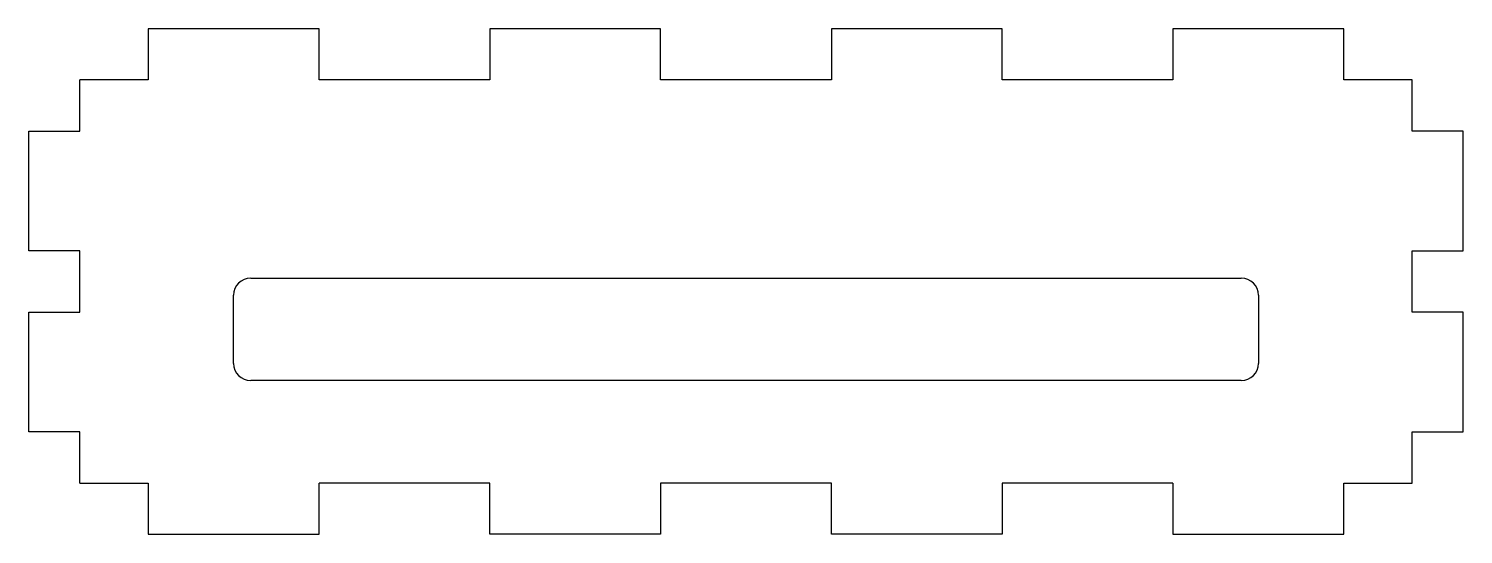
# Model space of a CAD drawing. Extents: x -81 to 3, y -26.6 to 3.
import ezdxf

# ---------------------------------------------------------------- set-up
doc = ezdxf.new("R2010")
doc.units = 0
doc.layers.get('0').update_dxf_attribs({"linetype": 'continuous'})

# ---------------------------------------------------------------- blocks, each defined once
blk = doc.blocks.new('FILLET011')
at = {"color": 0}
for p, q in [((-64, 3), (-74, 3)), ((-74, 3), (-74, 0)), ((-64, 0), (-64, 3)), ((-44, 3), (-54, 3)), ((-54, 3), (-54, 0)), ((-44, 0), (-44, 3)), ((-24, 3), (-34, 3)), ((-34, 3), (-34, 0)), ((-24, 0), (-24, 3)), ((-4, 3), (-14, 3)), ((-14, 3), (-14, 0)), ((-4, 0), (-4, 3)), ((-74, 0), (-78, 0)), ((-78, -3), (-78, 0)), ((-54, 0), (-64, 0)), ((-34, 0), (-44, 0)), ((-14, 0), (-24, 0)), ((0, 0), (-4, 0)), ((0, -3), (0, 0)), ((-81, -3), (-78, -3)), ((-81, -10), (-81, -3)), ((3, -3), (0, -3)), ((3, -10), (3, -3)), ((-78, -10), (-81, -10)), ((-78, -13.6), (-78, -10)), ((0, -13.6), (0, -10)), ((0, -10), (3, -10)), ((-68, -11.6), (-10, -11.6)), ((-69, -16.6), (-69, -12.6)), ((-9, -12.6), (-9, -16.6)), ((-81, -13.6), (-78, -13.6)), ((-81, -20.6), (-81, -13.6)), ((3, -13.6), (0, -13.6)), ((3, -20.6), (3, -13.6)), ((-10, -17.6), (-68, -17.6)), ((-78, -20.6), (-81, -20.6)), ((-78, -23.6), (-78, -20.6)), ((0, -23.6), (0, -20.6)), ((0, -20.6), (3, -20.6)), ((-78, -23.6), (-74, -23.6)), ((-74, -23.6), (-74, -26.6)), ((-64, -26.6), (-64, -23.6)), ((-54, -23.6), (-64, -23.6)), ((-54, -26.6), (-54, -23.6)), ((-44, -23.6), (-44, -26.6)), ((-34, -23.6), (-44, -23.6)), ((-34, -26.6), (-34, -23.6)), ((-24, -23.6), (-24, -26.6)), ((-14, -23.6), (-24, -23.6)), ((-14, -23.6), (-14, -26.6)), ((-4, -26.6), (-4, -23.6)), ((-4, -23.6), (0, -23.6)), ((-74, -26.6), (-64, -26.6)), ((-44, -26.6), (-54, -26.6)), ((-24, -26.6), (-34, -26.6)), ((-14, -26.6), (-4, -26.6))]:
    blk.add_line(p, q, dxfattribs=at)
for centre, start, end in [((-68, -12.6), 90, -180), ((-10, -12.6), 0, 90), ((-68, -16.6), -180, -90), ((-10, -16.6), -90, 0)]:
    blk.add_arc(centre, 1, start, end, dxfattribs=at)

msp = doc.modelspace()

# ---------------------------------------------------------------- block references
at = {"color": 0}
msp.add_blockref('FILLET011', (0, 0), dxfattribs=at)

doc.saveas('drawing.dxf')
